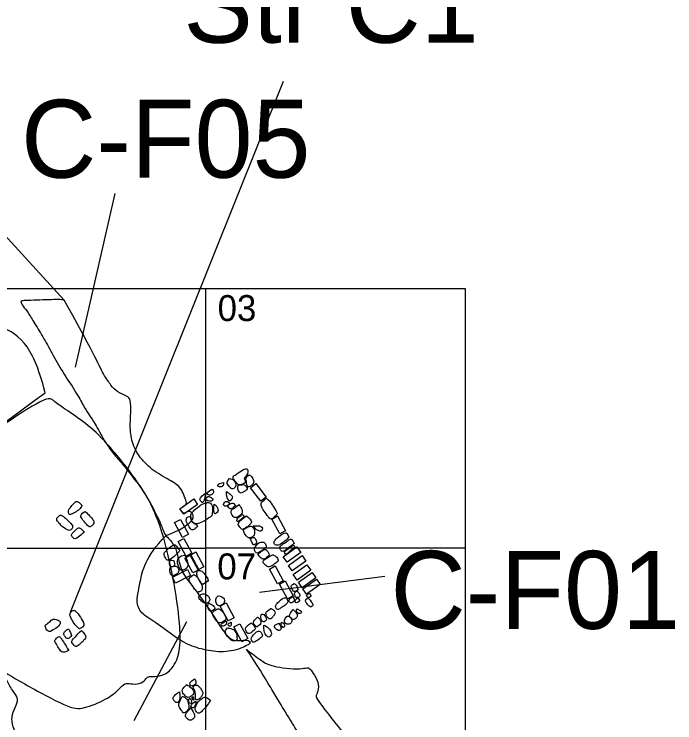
# Model space of a CAD drawing. Extents: x -150 to 419, y -40 to 798.
# Drawn here: x 217.12 to 242.56, y 746.08 to 773.37 of the extents above; entities that cross this region are included whole.
import ezdxf

# ---------------------------------------------------------------- set-up
doc = ezdxf.new("R2010")
doc.units = 0
for name, color, linetype in [('Brick', 7, 'Continuous'), ('Builders Trench', 7, 'Continuous'), ('Cellar Feature', 7, 'Continuous'), ('Chimney Feature', 7, 'Continuous'), ('Feature Numbers', 7, 'Continuous'), ('House Numbers', 7, 'Continuous'), ('Quadrats', 7, 'Continuous')]:
    doc.layers.add(name, color=color, linetype=linetype)

msp = doc.modelspace()

# ---------------------------------------------------------------- linework, layer by layer
at = {"layer": 'Brick'}
for points in [[(219.725, 754.458), (219.56, 754.65), (219.459, 754.586), (219.298, 754.398), (219.206, 754.297), (219.215, 754.173), (219.22, 754.086), (219.339, 754.118), (219.564, 754.242), (219.702, 754.375), (219.725, 754.458), (219.725, 754.458), (219.725, 754.458)], [(219.367, 753.681), (219.119, 753.948), (218.926, 754.099), (218.871, 754.067), (218.788, 753.994), (218.729, 753.92), (218.821, 753.787), (219.036, 753.576), (219.257, 753.452), (219.362, 753.557), (219.367, 753.681), (219.367, 753.681), (219.367, 753.681)], [(219.835, 754.223), (219.702, 754.118), (219.656, 754.021), (219.794, 753.856), (220.01, 753.585), (220.088, 753.654), (220.17, 753.723), (220.207, 753.815), (220.147, 753.911), (219.977, 754.113), (219.835, 754.223), (219.835, 754.223), (219.835, 754.223)], [(219.816, 753.432), (219.706, 753.538), (219.61, 753.616), (219.536, 753.561), (219.394, 753.414), (219.302, 753.326), (219.371, 753.212), (219.463, 753.129), (219.706, 753.317), (219.816, 753.432), (219.816, 753.432), (219.816, 753.432)], [(219.634, 749.696), (219.826, 749.793), (219.81, 749.929), (219.618, 750.227), (219.449, 750.452), (219.32, 750.371), (219.232, 750.275), (219.352, 750.01), (219.513, 749.793), (219.634, 749.696), (219.634, 749.696), (219.634, 749.696)], [(218.517, 749.6), (218.83, 749.76), (218.943, 749.969), (218.822, 750.026), (218.637, 750.106), (218.525, 750.01), (218.324, 749.841), (218.292, 749.809), (218.412, 749.576), (218.517, 749.6), (218.517, 749.6), (218.517, 749.6)], [(219.245, 749.355), (219.345, 749.415), (219.303, 749.523), (219.221, 749.683), (219.198, 749.701), (219.116, 749.651), (219.032, 749.554), (219.011, 749.515), (219.074, 749.397), (219.15, 749.3), (219.245, 749.355), (219.245, 749.355), (219.245, 749.355)], [(219.704, 749.641), (219.494, 749.423), (219.379, 749.289), (219.3, 749.218), (219.415, 749.058), (219.505, 748.99), (219.657, 749.113), (219.78, 749.239), (219.832, 749.305), (219.906, 749.378), (219.801, 749.549), (219.704, 749.641), (219.704, 749.641), (219.704, 749.641)], [(219.216, 748.868), (219.063, 749.126), (218.927, 749.335), (218.862, 749.423), (218.774, 749.375), (218.653, 749.246), (218.734, 749.118), (218.862, 748.909), (218.975, 748.764), (219.168, 748.836), (219.216, 748.868), (219.216, 748.868), (219.216, 748.868)], [(224.078, 747.775), (223.967, 747.713), (223.866, 747.625), (223.897, 747.543), (223.951, 747.474), (224.028, 747.524), (224.082, 747.543), (224.136, 747.621), (224.078, 747.775), (224.078, 747.775), (224.078, 747.775)], [(223.766, 747.551), (223.6, 747.393), (223.554, 747.316), (223.673, 747.142), (223.785, 747.042), (223.893, 747.08), (224.009, 747.165), (224.055, 747.227), (223.997, 747.393), (223.766, 747.551), (223.766, 747.551), (223.766, 747.551)], [(224.105, 747.536), (224.036, 747.509), (223.986, 747.466), (224.067, 747.335), (224.109, 747.192), (224.078, 747.026), (224.144, 746.934), (224.267, 747.015), (224.36, 747.123), (224.395, 747.215), (224.356, 747.327), (224.264, 747.447), (224.179, 747.543), (224.105, 747.536), (224.105, 747.536), (224.105, 747.536)], [(223.484, 747.281), (223.349, 747.2), (223.226, 747.069), (223.241, 746.976), (223.334, 746.86), (223.43, 746.849), (223.515, 747.007), (223.484, 747.281), (223.484, 747.281), (223.484, 747.281)], [(223.592, 747.1), (223.48, 746.876), (223.43, 746.779), (223.503, 746.629), (223.615, 746.482), (223.646, 746.443), (223.754, 746.517), (223.843, 746.617), (223.858, 746.686), (223.82, 746.837), (223.793, 746.964), (223.754, 747.018), (223.639, 747.088), (223.592, 747.1), (223.592, 747.1), (223.592, 747.1)], [(223.885, 747.03), (223.824, 746.976), (223.831, 746.903), (223.893, 746.791), (223.978, 746.872), (223.885, 747.03), (223.885, 747.03), (223.885, 747.03)], [(224.117, 746.914), (224.021, 746.868), (223.912, 746.771), (223.932, 746.671), (224.001, 746.636), (224.117, 746.764), (224.117, 746.914), (224.117, 746.914), (224.117, 746.914)], [(223.994, 747.096), (223.947, 747.042), (224.032, 746.926), (224.04, 746.968), (223.994, 747.096), (223.994, 747.096), (223.994, 747.096)], [(224.684, 746.953), (224.561, 747.042), (224.48, 747.08), (224.36, 747.042), (224.19, 746.891), (224.117, 746.737), (224.071, 746.632), (224.105, 746.544), (224.171, 746.459), (224.237, 746.428), (224.352, 746.524), (224.522, 746.706), (224.684, 746.953), (224.684, 746.953), (224.684, 746.953)], [(223.92, 746.656), (223.754, 746.478), (223.685, 746.37), (223.747, 746.27), (223.885, 746.138), (224.048, 746.243), (224.094, 746.366), (223.92, 746.656), (223.92, 746.656), (223.92, 746.656)]]:
    msp.add_open_spline(points, degree=3, dxfattribs=at)
at = {"layer": 'Builders Trench'}
for points in [[(205.967, 762.05), (206.434, 762.272), (206.582, 762.395), (207.049, 762.395), (207.738, 762.37), (208.107, 762.37), (207.787, 762.149), (207.418, 761.853), (207.59, 761.484), (207.984, 760.524), (208.304, 760.18), (208.357, 759.788), (208.566, 759.418), (208.734, 759.073), (209.08, 758.341), (209.489, 757.707), (209.746, 757.224), (210.012, 756.823), (210.277, 756.397), (210.678, 755.874), (211.152, 755.183), (211.522, 754.677), (211.899, 754.066), (212.108, 753.793), (212.205, 753.6), (212.866, 752.668), (212.97, 752.443), (213.131, 752.234), (213.541, 751.695), (213.822, 751.285), (214.344, 750.507), (214.544, 750.25), (215.037, 750.054), (215.431, 750.068), (215.81, 749.942), (216.092, 749.604), (216.218, 749.154), (216.12, 748.887), (216.187, 748.521), (216.556, 748.226), (216.752, 747.955), (216.9, 747.537), (217.195, 747.143), (217.294, 746.946), (217.097, 746.577), (216.998, 746.232), (217.105, 745.747), (217.555, 745.129), (217.941, 744.558), (218.358, 743.947), (218.72, 743.336), (219.049, 742.835), (219.282, 742.412), (219.459, 742.026), (219.612, 741.649), (219.812, 741.15), (219.989, 740.837), (220.11, 740.556), (220.351, 740.435), (220.704, 740.628), (221.194, 740.901), (221.532, 740.95), (221.781, 740.716), (221.901, 740.315), (221.941, 739.953), (221.773, 739.76), (221.419, 739.543), (221.379, 739.278), (221.719, 738.532), (222.241, 737.761), (222.763, 737.045), (223.213, 736.314), (223.526, 735.776), (223.558, 735.679), (223.566, 735.366), (223.574, 734.94), (223.582, 734.281), (223.599, 733.807), (223.607, 733.501), (223.591, 733.332), (223.591, 733.292), (223.422, 733.284), (223.253, 733.3), (223.165, 733.3), (223.06, 733.485), (222.763, 733.927), (222.434, 734.353), (222.321, 734.666), (222.088, 734.964), (221.92, 735.253), (221.711, 735.599), (221.534, 735.893), (221.397, 736.214), (221.052, 736.753), (220.53, 737.605), (220.152, 738.079), (219.799, 738.625), (219.646, 738.834), (219.298, 739.267), (218.784, 740.022), (218.447, 740.496), (218.254, 740.609), (218.005, 740.946), (217.78, 741.372), (217.547, 741.798), (217.266, 742.184), (217.041, 742.521), (216.54, 743.318), (216.041, 744.203), (212.111, 750.323), (209.714, 753.833), (206.253, 759.598), (205.77, 760.387), (205.361, 761.111), (205.056, 761.634), (205.066, 762.034), (205.351, 762.281), (205.56, 762.405), (205.967, 762.05), (205.967, 762.05), (205.967, 762.05)], [(219.039, 762.359), (219.7, 761.182), (220.229, 760.176), (220.573, 759.462), (220.85, 759.065), (221.088, 758.801), (221.485, 758.655), (221.604, 758.542), (221.617, 758.026), (221.564, 757.365), (221.683, 756.73), (222.066, 756.134), (222.648, 755.658), (223.362, 755.301), (223.574, 755.063), (223.679, 754.785), (223.779, 754.522), (223.699, 754.464), (223.61, 754.401), (223.525, 754.34), (223.503, 754.324), (223.518, 754.303), (223.594, 754.197), (223.648, 754.122), (223.845, 754.255), (223.949, 754.19), (224.076, 753.968), (223.796, 753.705), (223.454, 753.494), (223.257, 753.418), (223.068, 753.328), (222.924, 753.282), (222.871, 753.456), (222.69, 753.932), (222.131, 754.983), (221.693, 755.527), (221.33, 756.017), (220.983, 756.372), (220.605, 756.909), (220.197, 757.664), (220.023, 757.899), (219.831, 758.201), (219.552, 758.745), (219.023, 759.508), (218.615, 760.241), (218.268, 760.876), (217.897, 761.481), (217.641, 761.897), (217.452, 762.123), (217.338, 762.335), (217.452, 762.335), (217.86, 762.35), (218.358, 762.373), (218.759, 762.38), (219.016, 762.373), (219.039, 762.359), (219.039, 762.359), (219.039, 762.359)], [(226.07, 748.908), (226.649, 748.048), (227.179, 747.116), (227.629, 746.401), (228.046, 745.702), (228.299, 745.327), (228.946, 744.563), (229.368, 743.916), (229.607, 743.437), (229.593, 743.353), (229.804, 743.367), (230.282, 743.339), (230.844, 743.353), (231.252, 743.409), (231.111, 743.705), (230.746, 744.394), (230.043, 745.42), (229.298, 746.278), (228.876, 746.883), (228.693, 747.094), (228.834, 747.263), (228.848, 747.657), (228.623, 748.008), (228.468, 748.219), (228.384, 748.191), (228.032, 748.149), (227.442, 748.191), (227.006, 748.29), (226.767, 748.374), (226.07, 748.908), (226.07, 748.908), (226.07, 748.908)]]:
    msp.add_open_spline(points, degree=3, dxfattribs=at)
at = {"layer": 'Cellar Feature'}
for p, q in [((209.303, 773.005), (219.039, 762.359)), ((226.568, 751.107), (231.393, 751.729))]:
    msp.add_line(p, q, dxfattribs=at)
for points in [[(218.314, 758.794), (218.049, 759.785), (217.572, 760.874), (216.455, 761.475), (214.877, 761.299), (213.55, 760.675), (212.302, 760.197), (211.654, 759.905), (211.017, 759.294), (211.177, 758.311), (211.508, 757.302), (211.747, 756.373), (212.358, 755.403), (212.738, 754.722), (218.314, 758.794), (212.738, 754.722)], [(212.738, 754.722), (213.488, 753.652), (213.956, 753.155), (214.044, 752.102), (214.574, 750.99), (215.038, 750.347), (215.321, 749.885), (216, 749.643), (216.236, 749.253), (216.169, 748.659), (216.258, 748.323), (217.406, 747.627), (219.253, 746.631), (219.749, 746.592), (220.713, 746.993), (221.162, 747.366), (221.381, 747.633), (221.582, 747.576), (221.964, 747.566), (222.183, 747.748), (222.26, 747.881), (222.498, 747.853), (222.918, 747.91), (223.271, 748.216), (223.699, 749.171), (222.909, 753.658), (221.928, 755.342), (220.756, 756.794), (219.983, 757.553), (219.131, 758.121), (218.58, 758.506), (218.314, 758.794), (212.738, 754.722), (218.314, 758.794)]]:
    msp.add_open_spline(points, degree=3, dxfattribs=at)
at = {"layer": 'Chimney Feature'}
for points in [[(226.426, 755.291), (226.819, 754.775), (226.615, 754.62), (226.223, 755.136)], [(224.179, 754.494), (223.652, 754.116), (223.503, 754.324), (224.03, 754.702)], [(227.26, 754.05), (227.568, 753.479), (227.343, 753.358), (227.035, 753.928)], [(223.519, 753.91), (223.827, 753.34), (223.602, 753.218), (223.294, 753.789)], [(223.657, 753.182), (223.965, 752.611), (223.74, 752.49), (223.432, 753.061)], [(224.116, 752.664), (224.424, 752.093), (224.199, 751.972), (223.891, 752.542)], [(228.158, 752.646), (227.631, 752.268), (227.482, 752.476), (228.009, 752.854)], [(223.92, 752.546), (224.228, 751.975), (224.003, 751.854), (223.695, 752.424)], [(228.354, 752.312), (227.827, 751.934), (227.679, 752.142), (228.206, 752.52)], [(227.172, 752.123), (227.48, 751.552), (227.255, 751.431), (226.947, 752.002)], [(228.541, 751.958), (228.014, 751.58), (227.865, 751.788), (228.392, 752.166)], [(223.907, 751.749), (223.325, 751.463), (223.212, 751.692), (223.794, 751.979)], [(228.738, 751.663), (228.211, 751.285), (228.062, 751.493), (228.589, 751.871)], [(227.555, 751.543), (227.863, 750.972), (227.638, 750.851), (227.33, 751.422)], [(228.905, 751.408), (228.378, 751.03), (228.229, 751.238), (228.756, 751.615)], [(225.276, 750.698), (225.583, 750.127), (225.359, 750.006), (225.051, 750.577)], [(225.807, 749.895), (226.115, 749.324), (225.89, 749.203), (225.582, 749.773)]]:
    msp.add_lwpolyline(points, close=True, dxfattribs=at)
for points in [[(225.971, 755.494), (226.119, 755.637), (226.127, 755.829), (226.045, 755.902), (225.81, 755.75), (225.537, 755.572), (225.537, 755.494), (225.706, 755.286), (225.784, 755.229), (225.958, 755.277), (226.036, 755.338), (225.993, 755.442), (225.971, 755.494), (225.971, 755.494), (225.971, 755.494)], [(226.168, 755.637), (226.01, 755.53), (226.066, 755.408), (226.066, 755.266), (226.108, 755.148), (226.212, 755.186), (226.324, 755.284), (226.364, 755.35), (226.288, 755.55), (226.168, 755.637), (226.168, 755.637), (226.168, 755.637)], [(225.413, 755.484), (225.277, 755.372), (225.353, 755.246), (225.445, 755.12), (225.495, 755.076), (225.587, 755.1), (225.639, 755.172), (225.659, 755.238), (225.645, 755.33), (225.559, 755.432), (225.519, 755.472), (225.413, 755.484), (225.413, 755.484), (225.413, 755.484)], [(224.732, 755.08), (224.567, 754.972), (224.523, 754.911), (224.619, 754.824), (224.736, 754.863), (224.832, 754.98), (224.732, 755.08), (224.732, 755.08), (224.732, 755.08)], [(225.179, 755.332), (225.018, 755.302), (224.962, 755.254), (224.957, 755.18), (225.07, 755.15), (225.179, 755.215), (225.179, 755.332), (225.179, 755.332), (225.179, 755.332)], [(225.743, 755.238), (225.697, 755.104), (225.803, 754.942), (225.851, 754.914), (225.926, 754.962), (226.026, 755.018), (226.106, 755.088), (226.072, 755.168), (225.968, 755.258), (225.908, 755.254), (225.743, 755.238), (225.743, 755.238), (225.743, 755.238)], [(224.488, 754.924), (224.276, 754.75), (224.245, 754.668), (224.376, 754.529), (224.428, 754.628), (224.488, 754.924), (224.488, 754.924), (224.488, 754.924)], [(225.29, 754.988), (225.294, 754.774), (225.362, 754.655), (225.432, 754.605), (225.49, 754.694), (225.554, 754.782), (225.44, 754.888), (225.29, 754.988), (225.29, 754.988), (225.29, 754.988)], [(224.727, 754.046), (224.784, 754.329), (224.719, 754.555), (224.562, 754.568), (224.436, 754.542), (224.276, 754.455), (224.046, 754.272), (223.911, 754.12), (223.92, 753.99), (223.933, 753.833), (224.098, 753.738), (224.228, 753.742), (224.519, 753.899), (224.727, 754.046), (224.727, 754.046), (224.727, 754.046)], [(224.588, 754.802), (224.48, 754.75), (224.497, 754.624), (224.758, 754.607), (224.775, 754.672), (224.758, 754.737), (224.588, 754.802), (224.588, 754.802), (224.588, 754.802)], [(225.404, 754.522), (225.356, 754.618), (225.239, 754.609), (225.178, 754.527), (225.174, 754.449), (225.278, 754.405), (225.373, 754.47), (225.404, 754.522), (225.404, 754.522), (225.404, 754.522)], [(225.638, 754.444), (225.599, 754.527), (225.486, 754.561), (225.391, 754.483), (225.321, 754.401), (225.404, 754.336), (225.46, 754.301), (225.578, 754.383), (225.638, 754.444), (225.638, 754.444), (225.638, 754.444)], [(226.824, 754.729), (226.688, 754.615), (226.601, 754.523), (226.646, 754.396), (226.767, 754.185), (226.951, 753.947), (227, 753.907), (227.085, 753.962), (227.169, 754.046), (227.239, 754.106), (227.258, 754.138), (227.191, 754.275), (227, 754.565), (226.884, 754.699), (226.824, 754.729), (226.824, 754.729), (226.824, 754.729)], [(224.818, 754.503), (224.805, 754.33), (224.805, 754.158), (224.861, 754.111), (224.938, 754.183), (224.985, 754.242), (224.949, 754.358), (224.895, 754.452), (224.818, 754.503), (224.818, 754.503), (224.818, 754.503)], [(225.777, 754.483), (225.521, 754.314), (225.439, 754.218), (225.512, 754.049), (225.63, 753.949), (225.808, 754.053), (225.908, 754.144), (225.908, 754.279), (225.777, 754.483), (225.777, 754.483), (225.777, 754.483)], [(223.92, 753.999), (223.815, 754.055), (223.724, 753.942), (223.755, 753.777), (223.894, 753.568), (223.985, 753.482), (224.093, 753.56), (224.202, 753.66), (224.132, 753.716), (224.019, 753.773), (223.937, 753.864), (223.92, 753.999), (223.92, 753.999), (223.92, 753.999)], [(225.847, 754.071), (225.673, 753.936), (225.695, 753.849), (225.73, 753.81), (225.834, 753.901), (225.942, 754.005), (225.977, 754.04), (225.908, 754.118), (225.847, 754.071), (225.847, 754.071), (225.847, 754.071)], [(226.062, 754.052), (225.862, 753.908), (225.736, 753.769), (225.745, 753.687), (225.81, 753.613), (225.884, 753.517), (225.949, 753.535), (226.106, 753.639), (226.214, 753.717), (226.297, 753.848), (226.062, 754.052), (226.062, 754.052), (226.062, 754.052)], [(225.936, 753.522), (226.01, 753.278), (226.175, 753.17), (226.314, 753.244), (226.379, 753.326), (226.37, 753.539), (226.297, 753.639), (226.188, 753.665), (226.04, 753.583), (225.936, 753.522), (225.936, 753.522), (225.936, 753.522)], [(226.318, 753.661), (226.505, 753.431), (226.705, 753.457), (226.674, 753.687), (226.318, 753.661), (226.318, 753.661), (226.318, 753.661)], [(226.21, 753.174), (226.297, 752.957), (226.357, 752.9), (226.483, 753.018), (226.388, 753.2), (226.331, 753.239), (226.21, 753.174), (226.21, 753.174), (226.21, 753.174)], [(227.697, 753.228), (227.632, 753.38), (227.588, 753.432), (227.354, 753.302), (227.132, 753.106), (227.102, 752.993), (227.223, 752.876), (227.488, 753.011), (227.697, 753.228), (227.697, 753.228), (227.697, 753.228)], [(223.491, 752.701), (223.375, 752.879), (223.32, 752.958), (223.185, 752.903), (222.995, 752.738), (222.867, 752.597), (222.922, 752.481), (222.995, 752.303), (223.161, 752.383), (223.399, 752.597), (223.491, 752.701), (223.491, 752.701), (223.491, 752.701)], [(226.744, 753.035), (226.527, 753.044), (226.479, 752.948), (226.353, 752.827), (226.375, 752.701), (226.444, 752.583), (226.631, 752.683), (226.792, 752.801), (226.853, 752.879), (226.744, 753.035), (226.744, 753.035), (226.744, 753.035)], [(227.897, 752.981), (227.84, 753.116), (227.784, 753.185), (227.675, 753.107), (227.523, 753.003), (227.401, 752.911), (227.336, 752.859), (227.358, 752.777), (227.428, 752.646), (227.584, 752.742), (227.792, 752.903), (227.897, 752.981), (227.897, 752.981), (227.897, 752.981)], [(227.532, 752.681), (227.545, 752.56), (227.597, 752.564), (227.714, 752.673), (227.866, 752.785), (227.936, 752.842), (227.901, 752.925), (227.84, 752.907), (227.745, 752.833), (227.61, 752.738), (227.532, 752.681), (227.532, 752.681), (227.532, 752.681)], [(226.501, 752.575), (226.618, 752.414), (226.701, 752.357), (226.822, 752.431), (226.948, 752.531), (226.926, 752.622), (226.835, 752.744), (226.774, 752.783), (226.635, 752.688), (226.501, 752.575), (226.501, 752.575), (226.501, 752.575)], [(223.112, 752.334), (223.087, 752.15), (223.142, 752.064), (223.301, 752.113), (223.295, 752.217), (223.259, 752.364), (223.112, 752.334), (223.112, 752.334), (223.112, 752.334)], [(223.693, 752.542), (223.467, 752.511), (223.356, 752.315), (223.497, 751.979), (223.552, 751.942), (223.736, 751.991), (223.815, 752.119), (223.797, 752.315), (223.693, 752.542), (223.693, 752.542), (223.693, 752.542)], [(227.07, 752.553), (226.77, 752.388), (226.661, 752.288), (226.761, 752.179), (226.9, 752.066), (227.044, 752.119), (227.213, 752.253), (227.33, 752.327), (227.191, 752.514), (227.07, 752.553), (227.07, 752.553), (227.07, 752.553)], [(223.142, 752.077), (223.087, 751.966), (223.148, 751.801), (223.203, 751.722), (223.381, 751.795), (223.46, 751.899), (223.46, 752.034), (223.338, 752.144), (223.142, 752.077), (223.142, 752.077), (223.142, 752.077)], [(224.178, 751.947), (224.13, 751.817), (224.165, 751.713), (224.304, 751.482), (224.36, 751.391), (224.456, 751.452), (224.573, 751.53), (224.599, 751.578), (224.512, 751.734), (224.339, 751.952), (224.178, 751.947), (224.178, 751.947), (224.178, 751.947)], [(224.038, 751.789), (223.894, 751.706), (223.812, 751.606), (223.92, 751.454), (224.038, 751.258), (224.155, 751.137), (224.185, 751.111), (224.246, 751.128), (224.363, 751.167), (224.363, 751.306), (224.359, 751.371), (224.264, 751.532), (224.138, 751.736), (224.038, 751.789), (224.038, 751.789), (224.038, 751.789)], [(227.9, 751.444), (227.794, 751.39), (227.764, 751.322), (227.852, 751.178), (227.9, 751.124), (227.974, 751.15), (228.056, 751.194), (228.014, 751.362), (227.9, 751.444), (227.9, 751.444), (227.9, 751.444)], [(224.658, 750.831), (224.611, 750.983), (224.415, 751.083), (224.263, 751.005), (224.198, 750.909), (224.337, 750.757), (224.459, 750.675), (224.602, 750.696), (224.658, 750.831), (224.658, 750.831), (224.658, 750.831)], [(225.203, 750.863), (225.069, 750.981), (224.938, 750.985), (224.865, 750.837), (224.908, 750.663), (224.982, 750.564), (225.156, 750.629), (225.221, 750.72), (225.203, 750.863), (225.203, 750.863), (225.203, 750.863)], [(228.02, 751.146), (227.908, 751.112), (227.914, 751.037), (227.948, 750.895), (228.04, 750.905), (228.12, 750.921), (228.116, 751.057), (228.02, 751.146), (228.02, 751.146), (228.02, 751.146)], [(228.492, 751.061), (228.391, 751.04), (228.349, 750.935), (228.485, 750.893), (228.559, 750.97), (228.492, 751.061), (228.492, 751.061), (228.492, 751.061)], [(227.586, 750.897), (227.504, 750.915), (227.388, 750.829), (227.221, 750.661), (227.173, 750.575), (227.203, 750.485), (227.259, 750.415), (227.366, 750.497), (227.51, 750.577), (227.618, 750.667), (227.674, 750.767), (227.586, 750.897), (227.586, 750.897), (227.586, 750.897)], [(227.848, 750.941), (227.72, 750.881), (227.688, 750.791), (227.754, 750.673), (227.856, 750.723), (227.92, 750.815), (227.848, 750.941), (227.848, 750.941), (227.848, 750.941)], [(228.038, 750.895), (227.946, 750.843), (227.932, 750.735), (227.972, 750.689), (228.084, 750.745), (228.124, 750.793), (228.038, 750.895), (228.038, 750.895), (228.038, 750.895)], [(228.426, 750.9), (228.286, 750.806), (228.408, 750.645), (228.513, 750.526), (228.601, 750.575), (228.639, 750.624), (228.552, 750.771), (228.426, 750.9), (228.426, 750.9), (228.426, 750.9)], [(224.604, 750.699), (224.56, 750.573), (224.588, 750.445), (224.696, 750.356), (224.785, 750.417), (224.865, 750.478), (224.805, 750.596), (224.604, 750.699), (224.604, 750.699), (224.604, 750.699)], [(225.186, 750.294), (225.077, 750.468), (224.952, 750.49), (224.808, 750.385), (224.721, 750.294), (224.843, 750.116), (224.995, 749.873), (225.212, 750.007), (225.312, 750.094), (225.186, 750.294), (225.186, 750.294), (225.186, 750.294)], [(227.006, 750.484), (226.854, 750.39), (226.792, 750.31), (226.834, 750.206), (226.894, 750.107), (226.968, 750.07), (227.028, 750.102), (227.122, 750.211), (227.177, 750.298), (227.145, 750.405), (227.006, 750.484), (227.006, 750.484), (227.006, 750.484)], [(227.863, 750.442), (227.66, 750.222), (227.782, 750.113), (227.863, 750.033), (227.961, 750.11), (228.052, 750.187), (227.978, 750.33), (227.863, 750.442), (227.863, 750.442), (227.863, 750.442)], [(228.003, 750.477), (227.968, 750.362), (228.083, 750.257), (228.185, 750.316), (228.195, 750.376), (228.003, 750.477), (228.003, 750.477), (228.003, 750.477)], [(226.638, 750.261), (226.591, 750.156), (226.636, 749.998), (226.745, 749.955), (226.832, 750.032), (226.837, 750.092), (226.738, 750.281), (226.638, 750.261), (226.638, 750.261), (226.638, 750.261)], [(227.629, 750.19), (227.482, 750.043), (227.559, 749.889), (227.667, 749.861), (227.8, 749.914), (227.824, 750.071), (227.695, 750.201), (227.629, 750.19), (227.629, 750.19), (227.629, 750.19)], [(225.29, 750.003), (225.169, 749.955), (225.056, 749.873), (225.099, 749.782), (225.299, 749.834), (225.29, 750.003), (225.29, 750.003), (225.29, 750.003)], [(225.468, 749.96), (225.342, 749.903), (225.351, 749.803), (225.49, 749.786), (225.468, 749.96), (225.468, 749.96), (225.468, 749.96)], [(226.276, 749.58), (226.388, 749.675), (226.416, 749.719), (226.354, 749.811), (226.277, 749.915), (226.234, 749.926), (226.149, 749.873), (226.068, 749.782), (226.006, 749.712), (226.058, 749.581), (226.115, 749.511), (226.209, 749.526), (226.276, 749.58), (226.276, 749.58), (226.276, 749.58)], [(226.494, 750.149), (226.38, 750.057), (226.308, 749.963), (226.355, 749.868), (226.442, 749.784), (226.465, 749.767), (226.547, 749.834), (226.606, 749.886), (226.621, 749.975), (226.581, 750.072), (226.494, 750.149), (226.494, 750.149), (226.494, 750.149)], [(227.317, 749.915), (227.183, 749.868), (227.108, 749.818), (227.168, 749.736), (227.24, 749.642), (227.322, 749.632), (227.386, 749.662), (227.399, 749.716), (227.384, 749.793), (227.317, 749.915), (227.317, 749.915), (227.317, 749.915)], [(227.411, 749.957), (227.381, 749.897), (227.436, 749.748), (227.503, 749.743), (227.538, 749.82), (227.533, 749.885), (227.411, 749.957), (227.411, 749.957), (227.411, 749.957)], [(225.336, 749.739), (225.18, 749.604), (225.349, 749.387), (225.518, 749.204), (225.692, 749.257), (225.705, 749.313), (225.688, 749.517), (225.584, 749.691), (225.336, 749.739), (225.336, 749.739), (225.336, 749.739)], [(226.682, 749.428), (226.659, 749.547), (226.538, 749.647), (226.426, 749.572), (226.282, 749.408), (226.23, 749.312), (226.282, 749.22), (226.327, 749.15), (226.58, 749.312), (226.682, 749.428), (226.682, 749.428), (226.682, 749.428)], [(226.731, 749.848), (226.721, 749.652), (226.776, 749.478), (226.9, 749.381), (226.94, 749.379), (227.024, 749.463), (227.036, 749.552), (226.932, 749.741), (226.731, 749.848), (226.731, 749.848), (226.731, 749.848)]]:
    msp.add_open_spline(points, degree=3, dxfattribs=at)
at = {"layer": 'Feature Numbers'}
for p, q in [((219.475, 759.774), (221.006, 766.461)), ((223.756, 749.974), (221.728, 746.155))]:
    msp.add_line(p, q, dxfattribs=at)
msp.add_open_spline([(222.964, 753.282), (222.155, 752.479), (221.947, 751.36), (221.795, 750.677), (222.023, 750.26), (222.629, 749.919), (223.444, 749.274), (224.032, 748.99), (224.79, 748.8), (225.567, 748.819), (226.332, 749.146), (226.09, 749.31), (225.551, 749.199), (225.247, 749.487), (224.732, 750.314), (223.933, 751.438), (223.554, 751.86), (223.403, 752.6), (223.278, 752.959), (222.964, 753.282), (222.964, 753.282), (222.964, 753.282)], degree=3, dxfattribs=at)
at = {"layer": 'House Numbers'}
msp.add_line((219.286, 750.342), (227.487, 770.791), dxfattribs=at)
at = {"layer": 'Quadrats'}
for points in [[(214.488, 762.808), (224.488, 762.808), (224.488, 752.808)], [(224.488, 762.808), (234.488, 762.808), (234.488, 752.808), (224.488, 752.808)], [(214.488, 752.808), (224.488, 752.808), (224.488, 742.808)], [(234.488, 752.808), (234.488, 742.808), (224.488, 742.808)]]:
    msp.add_lwpolyline(points, dxfattribs=at)

# ---------------------------------------------------------------- texts
at = {"layer": 'Cellar Feature'}
msp.add_text('C-F05', height=3, dxfattribs=at).set_placement((217.382, 767.072))
at = {"layer": 'Feature Numbers'}
for s, p in [('Str C1', (223.635, 772.27)), ('C-F01', (231.61, 749.7))]:
    msp.add_text(s, height=3, dxfattribs=at).set_placement(p)
at = {"layer": 'Quadrats'}
for s, p in [('03', (224.954, 761.552)), ('07', (224.942, 751.604))]:
    msp.add_text(s, height=1, dxfattribs=at).set_placement(p)

doc.saveas('drawing.dxf')
